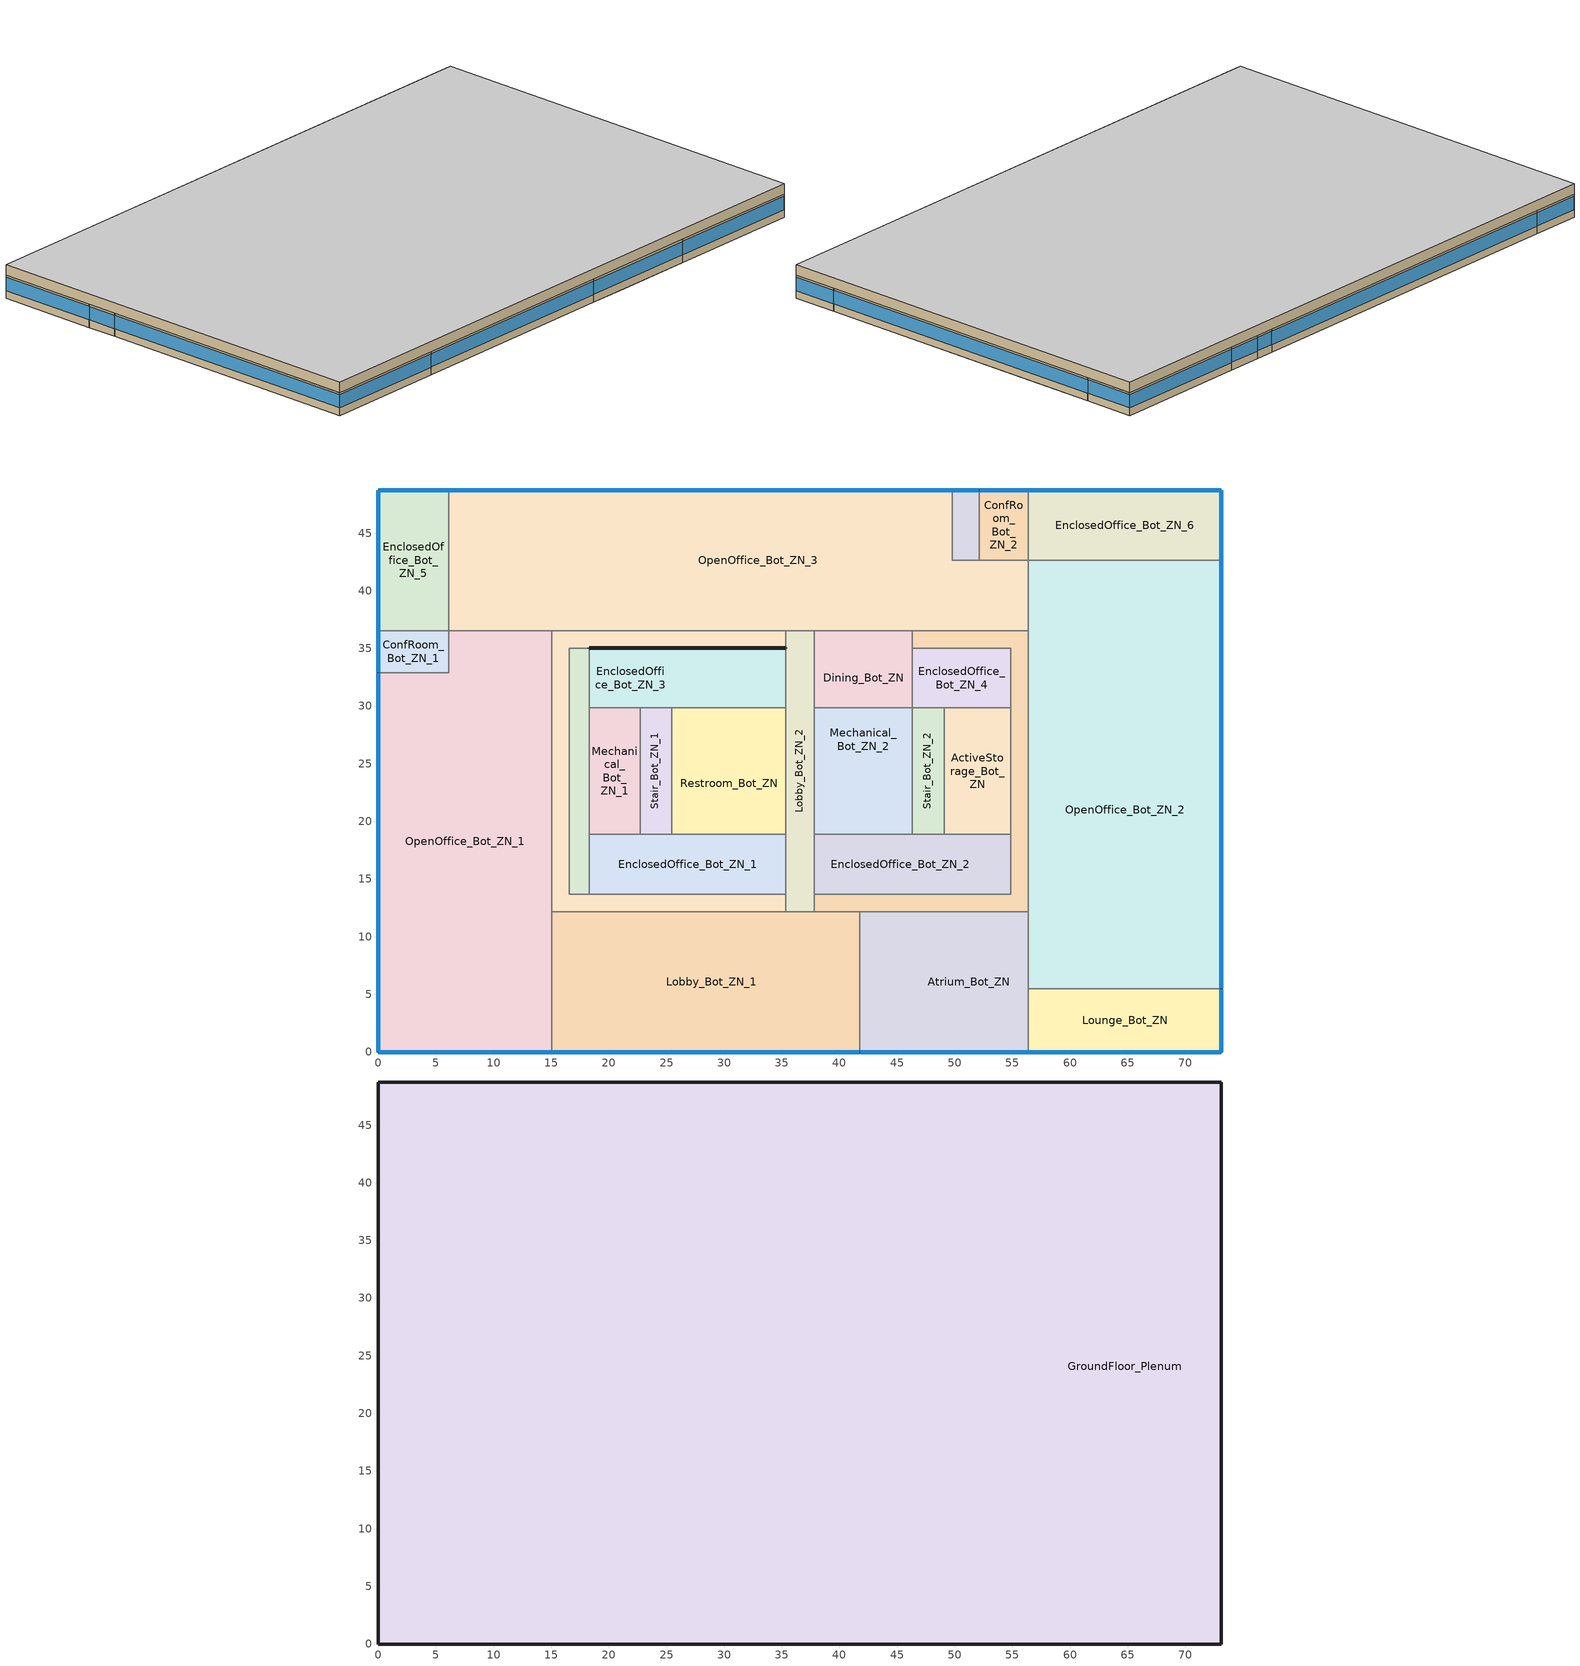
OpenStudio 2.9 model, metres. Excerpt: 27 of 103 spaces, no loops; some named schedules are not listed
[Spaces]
Lobby_Bot_ZN_1
 floor to DataCenter_Basement_ZN: 16.08,12.16 16.08,0 15.06,0 15.06,12.16 z0
 floor to OpenOffice_Basement_ZN_1: 41.76,12.16 41.76,0 16.08,0 16.08,12.16 z0
 wall outside: 15.06,0 41.76,0 z0:2.74
 wall to Lobby_Bot_ZN_2: 37.8,12.16 35.36,12.16 z0:2.74
 wall to OpenOffice_Bot_ZN_1: 15.06,12.16 15.06,0 z0:2.74
 wall to Atrium_Bot_ZN: 41.76,0 41.76,12.16 z0:2.74
 wall to Corridor_Bot_ZN_1: 35.36,12.16 15.06,12.16 z0:2.74
 wall to Corridor_Bot_ZN_2: 41.76,12.16 37.8,12.16 z0:2.74
 window: 15.08,0 41.73,0 z0.91:2.5
Atrium_Bot_ZN
 floor to Mechanical_Basement_ZN_1: 56.39,12.16 56.39,0 46.04,0 46.04,12.16 z0
 floor to OpenOffice_Basement_ZN_1: 46.04,12.16 46.04,0 41.76,0 41.76,12.16 z0
 wall outside: 41.76,0 56.39,0 z0:2.74
 wall to Corridor_Bot_ZN_2: 56.39,12.16 41.76,12.16 z0:2.74
 wall to OpenOffice_Bot_ZN_2: 56.39,5.49 56.39,12.16 z0:2.74
 wall to Lounge_Bot_ZN: 56.39,0 56.39,5.49 z0:2.74
 window: 41.78,0 56.36,0 z0.91:2.5
Corridor_Bot_ZN_1
 floor to Dining_Basement_ZN: 35.36,36.55 35.36,35.07 30.4,35.07 30.4,36.55 z0; 35.36,35.07 35.36,35.02 30.4,35.02 30.4,35.07 z0
 floor to FoodPrep_Basement_ZN: 30.4,35.07 30.4,35.02 25.45,35.02 25.45,35.07 z0; 30.4,36.55 30.4,35.07 25.45,35.07 25.45,36.55 z0
 floor to DataCenter_Basement_ZN: 16.08,36.55 16.08,12.16 15.06,12.16 15.06,36.55 z0
 floor to ConfRoom_Basement_ZN: 25.45,35.07 25.45,35.02 18.29,35.02 18.29,35.07 z0; 25.45,36.55 25.45,35.07 18.29,35.07 18.29,35.02 17.6,35.02 17.6,36.55 z0
 floor to Corridor_Basement_ZN_1: 17.6,36.55 17.6,35.02 16.58,35.02 16.58,13.69 35.36,13.69 35.36,12.16 16.08,12.16 16.08,36.55 z0
 wall outside: 18.29,35.02 35.36,35.02 35.36,35.07 z0:2.74
 wall to Lobby_Bot_ZN_2: 35.36,35.07 35.36,36.55 / 35.36,12.16 35.36,13.69 z0:2.74
 wall to OpenOffice_Bot_ZN_3: 35.36,36.55 15.06,36.55 z0:2.74
 wall to OpenOffice_Bot_ZN_1: 15.06,36.55 15.06,12.16 z0:2.74
 wall to Datacenter_Bot_ZN: 18.29,13.69 16.58,13.69 16.58,35.02 18.29,35.02 z0:2.74
 wall to EnclosedOffice_Bot_ZN_1: 35.36,13.69 18.29,13.69 z0:2.74
 roof outside: 35.36,35.02 35.36,35.07 18.29,35.07 18.29,35.02 z2.74
Datacenter_Bot_ZN
 floor to Locker_Basement_ZN: 18.29,29.84 18.29,18.87 17.6,18.87 17.6,29.84 z0
 floor to ConfRoom_Basement_ZN: 18.29,35.02 18.29,29.84 17.6,29.84 17.6,35.02 z0
 floor to EnclosedOffice_Basement_ZN_1: 18.29,18.87 18.29,13.69 17.6,13.69 17.6,18.87 z0
 floor to Corridor_Basement_ZN_1: 17.6,35.02 17.6,13.69 16.58,13.69 16.58,35.02 z0
 wall to EnclosedOffice_Bot_ZN_1: 18.29,13.69 18.29,18.87 z0:2.74
 wall to EnclosedOffice_Bot_ZN_3: 18.29,29.84 18.29,35.02 z0:2.74
 wall to Mechanical_Bot_ZN_1: 18.29,18.87 18.29,29.84 z0:2.74
EnclosedOffice_Bot_ZN_1
 floor to EnclosedOffice_Basement_ZN_1: 35.36,18.87 35.36,13.69 18.29,13.69 18.29,18.87 z0
 wall to Lobby_Bot_ZN_2: 35.36,13.69 35.36,18.87 z0:2.74
 wall to Stair_Bot_ZN_1: 25.45,18.87 22.71,18.87 z0:2.74
 wall to Mechanical_Bot_ZN_1: 22.71,18.87 18.29,18.87 z0:2.74
 wall to Restroom_Bot_ZN: 35.36,18.87 25.45,18.87 z0:2.74
Mechanical_Bot_ZN_1
 floor to Locker_Basement_ZN: 22.71,29.84 22.71,18.87 18.29,18.87 18.29,29.84 z0
 wall to Stair_Bot_ZN_1: 22.71,18.87 22.71,29.84 z0:2.74
 wall to EnclosedOffice_Bot_ZN_3: 22.71,29.84 18.29,29.84 z0:2.74
Stair_Bot_ZN_1
 floor to Stair_Basement_ZN_1: 25.45,29.84 25.45,18.87 22.71,18.87 22.71,29.84 z0
 wall to Restroom_Bot_ZN: 25.45,18.87 25.45,29.84 z0:2.74
 wall to EnclosedOffice_Bot_ZN_3: 25.45,29.84 22.71,29.84 z0:2.74
Restroom_Bot_ZN
 floor to Restroom_Basement_ZN: 35.36,27.71 35.36,18.87 25.45,18.87 25.45,27.71 z0
 floor to Dining_Basement_ZN: 35.36,29.84 35.36,27.71 30.4,27.71 30.4,29.84 z0
 floor to FoodPrep_Basement_ZN: 30.4,29.84 30.4,27.71 25.45,27.71 25.45,29.84 z0
 wall to EnclosedOffice_Bot_ZN_3: 35.36,29.84 25.45,29.84 z0:2.74
 wall to Lobby_Bot_ZN_2: 35.36,18.87 35.36,29.84 z0:2.74
EnclosedOffice_Bot_ZN_3
 floor ground: 35.36,35.07 35.36,35.02 30.4,35.02 30.4,35.07 z0; 25.45,35.07 25.45,35.02 18.29,35.02 18.29,35.07 z0; 30.4,35.07 30.4,35.02 25.45,35.02 25.45,35.07 z0
 floor to FoodPrep_Basement_ZN: 30.4,35.02 30.4,29.84 25.45,29.84 25.45,35.02 z0
 floor to ConfRoom_Basement_ZN: 25.45,35.02 25.45,29.84 18.29,29.84 18.29,35.02 z0
 floor to Dining_Basement_ZN: 35.36,35.02 35.36,29.84 30.4,29.84 30.4,35.02 z0
 wall outside: 35.36,35.07 18.29,35.07 18.29,35.02 z0:2.74
 wall to Lobby_Bot_ZN_2: 35.36,29.84 35.36,35.02 35.36,35.07 z0:2.74
 roof outside: 35.36,35.02 35.36,35.07 18.29,35.07 18.29,35.02 z2.74
Lobby_Bot_ZN_2
 floor to Lobby_Basement_ZN: 37.8,36.55 37.8,12.16 35.36,12.16 35.36,36.55 z0
 wall to Corridor_Bot_ZN_2: 37.8,12.16 37.8,13.69 z0:2.74
 wall to OpenOffice_Bot_ZN_3: 37.8,36.55 35.36,36.55 z0:2.74
 wall to Dining_Bot_ZN: 37.8,29.84 37.8,36.55 z0:2.74
 wall to EnclosedOffice_Bot_ZN_2: 37.8,13.69 37.8,18.87 z0:2.74
 wall to Mechanical_Bot_ZN_2: 37.8,18.87 37.8,29.84 z0:2.74
Corridor_Bot_ZN_2
 floor to Mechanical_Basement_ZN_1: 56.39,36.55 56.39,12.16 46.04,12.16 46.04,13.69 54.86,13.69 54.86,36.55 z0
 floor to Corridor_Basement_ZN_3: 46.04,13.69 46.04,12.16 37.8,12.16 37.8,13.69 z0
 floor to Corridor_Basement_ZN_2: 54.86,36.55 54.86,35.02 46.33,35.02 46.33,36.55 z0
 wall to OpenOffice_Bot_ZN_2: 56.39,12.16 56.39,36.55 z0:2.74
 wall to OpenOffice_Bot_ZN_3: 56.39,36.55 46.33,36.55 z0:2.74
 wall to ActiveStorage_Bot_ZN: 54.86,29.84 54.86,18.87 z0:2.74
 wall to Dining_Bot_ZN: 46.33,36.55 46.33,35.02 z0:2.74
 wall to EnclosedOffice_Bot_ZN_4: 46.33,35.02 54.86,35.02 54.86,29.84 z0:2.74
 wall to EnclosedOffice_Bot_ZN_2: 54.86,18.87 54.86,13.69 37.8,13.69 z0:2.74
EnclosedOffice_Bot_ZN_2
 floor to EnclosedOffice_Basement_ZN_2: 52.73,18.87 52.73,13.69 37.8,13.69 37.8,18.87 z0
 floor to Classroom_Basement_ZN: 54.86,18.87 54.86,13.69 52.73,13.69 52.73,18.87 z0
 wall to Mechanical_Bot_ZN_2: 46.33,18.87 37.8,18.87 z0:2.74
 wall to Stair_Bot_ZN_2: 49.07,18.87 46.33,18.87 z0:2.74
 wall to ActiveStorage_Bot_ZN: 54.86,18.87 49.07,18.87 z0:2.74
ActiveStorage_Bot_ZN
 floor to ActiveStorage_Basement_ZN: 54.86,29.84 54.86,18.87 49.07,18.87 49.07,29.84 z0
 wall to EnclosedOffice_Bot_ZN_4: 54.86,29.84 49.07,29.84 z0:2.74
 wall to Stair_Bot_ZN_2: 49.07,29.84 49.07,18.87 z0:2.74
Stair_Bot_ZN_2
 floor to Stair_Basement_ZN_2: 49.07,29.84 49.07,18.87 46.33,18.87 46.33,29.84 z0
 wall to EnclosedOffice_Bot_ZN_4: 49.07,29.84 46.33,29.84 z0:2.74
 wall to Mechanical_Bot_ZN_2: 46.33,29.84 46.33,18.87 z0:2.74
Mechanical_Bot_ZN_2
 floor to Workshop_Basement_ZN: 46.33,29.84 46.33,24.35 37.8,24.35 37.8,29.84 z0
 floor to Mechanical_Basement_ZN_2: 46.33,24.35 46.33,18.87 37.8,18.87 37.8,24.35 z0
 wall to Dining_Bot_ZN: 46.33,29.84 37.8,29.84 z0:2.74
Dining_Bot_ZN
 floor to EnclosedOffice_Basement_ZN_3: 46.33,35.02 46.33,29.84 37.8,29.84 37.8,35.02 z0
 floor to Corridor_Basement_ZN_2: 46.33,36.55 46.33,35.02 37.8,35.02 37.8,36.55 z0
 wall to EnclosedOffice_Bot_ZN_4: 46.33,29.84 46.33,35.02 z0:2.74
 wall to OpenOffice_Bot_ZN_3: 46.33,36.55 37.8,36.55 z0:2.74
EnclosedOffice_Bot_ZN_4
 floor to EnclosedOffice_Basement_ZN_3: 54.86,35.02 54.86,29.84 46.33,29.84 46.33,35.02 z0
Lounge_Bot_ZN
 floor to Mechanical_Basement_ZN_1: 73.11,5.49 73.11,0 56.39,0 56.39,5.49 z0
 wall outside: 56.39,0 73.11,0 73.11,5.49 z0:2.74
 wall to OpenOffice_Bot_ZN_2: 73.11,5.49 56.39,5.49 z0:2.74
 window: 56.41,0 73.08,0 / 73.11,0.03 73.11,5.46 z0.91:2.5
OpenOffice_Bot_ZN_2
 floor to OpenOffice_Basement_ZN_2: 73.11,42.64 73.11,36.55 56.39,36.55 56.39,42.64 z0
 floor to Mechanical_Basement_ZN_1: 73.11,36.55 73.11,5.49 56.39,5.49 56.39,36.55 z0
 wall outside: 73.11,5.49 73.11,42.64 z0:2.74
 wall to EnclosedOffice_Bot_ZN_6: 73.11,42.64 56.39,42.64 z0:2.74
 wall to OpenOffice_Bot_ZN_3: 56.39,42.64 56.39,36.55 z0:2.74
 window: 73.11,5.51 73.11,42.62 z0.91:2.5
EnclosedOffice_Bot_ZN_6
 floor to OpenOffice_Basement_ZN_2: 73.11,48.74 73.11,42.64 56.39,42.64 56.39,48.74 z0
 wall outside: 73.11,42.64 73.11,48.74 56.39,48.74 z0:2.74
 wall to ConfRoom_Bot_ZN_2: 56.39,48.74 56.39,42.64 z0:2.74
 window: 73.08,48.74 56.41,48.74 / 73.11,42.67 73.11,48.71 z0.91:2.5
ConfRoom_Bot_ZN_2
 floor to OpenOffice_Basement_ZN_2: 56.39,48.74 56.39,42.64 52.12,42.64 52.12,48.74 z0
 wall outside: 56.39,48.74 52.12,48.74 z0:2.74
 wall to Classroom_Bot_ZN: 52.12,48.74 52.12,42.64 z0:2.74
 wall to OpenOffice_Bot_ZN_3: 52.12,42.64 56.39,42.64 z0:2.74
 window: 56.36,48.74 52.15,48.74 z0.91:2.5
Classroom_Bot_ZN
 floor to OpenOffice_Basement_ZN_2: 52.12,48.74 52.12,42.64 49.77,42.64 49.77,48.74 z0
 wall outside: 52.12,48.74 49.77,48.74 z0:2.74
 wall to OpenOffice_Bot_ZN_3: 49.77,48.74 49.77,42.64 52.12,42.64 z0:2.74
 window: 52.1,48.74 49.8,48.74 z0.91:2.5
OpenOffice_Bot_ZN_3
 floor to OpenOffice_Basement_ZN_2: 49.77,48.74 49.77,42.64 56.39,42.64 56.39,36.55 16.08,36.55 16.08,48.74 z0
 floor to DataCenter_Basement_ZN: 16.08,48.74 16.08,36.55 6.1,36.55 6.1,48.74 z0
 wall outside: 49.77,48.74 6.1,48.74 z0:2.74
 wall to EnclosedOffice_Bot_ZN_5: 6.1,48.74 6.1,36.55 z0:2.74
 wall to OpenOffice_Bot_ZN_1: 6.1,36.55 15.06,36.55 z0:2.74
 window: 49.75,48.74 6.12,48.74 z0.91:2.5
EnclosedOffice_Bot_ZN_5
 floor to DataCenter_Basement_ZN: 6.1,48.74 6.1,36.55 0,36.55 0,48.74 z0
 wall outside: 6.1,48.74 0,48.74 0,36.55 z0:2.74
 wall to ConfRoom_Bot_ZN_1: 0,36.55 6.1,36.55 z0:2.74
 window: 6.07,48.74 0.03,48.74 / 0,48.71 0,36.57 z0.91:2.5
ConfRoom_Bot_ZN_1
 floor to DataCenter_Basement_ZN: 6.1,36.55 6.1,32.89 0,32.89 0,36.55 z0
 wall outside: 0,36.55 0,32.89 z0:2.74
 wall to OpenOffice_Bot_ZN_1: 0,32.89 6.1,32.89 6.1,36.55 z0:2.74
 window: 0,36.52 0,32.91 z0.91:2.5
OpenOffice_Bot_ZN_1
 floor to DataCenter_Basement_ZN: 15.06,36.55 15.06,0 0,0 0,32.89 6.1,32.89 6.1,36.55 z0
 wall outside: 0,32.89 0,0 15.06,0 z0:2.74
 window: 0.03,0 15.03,0 / 0,32.86 0,0.03 z0.91:2.5
GroundFloor_Plenum
 floor to Atrium_Bot_ZN: 56.39,12.16 56.39,0 41.76,0 41.76,12.16 z2.74
 floor to EnclosedOffice_Bot_ZN_6: 73.11,48.74 73.11,42.64 56.39,42.64 56.39,48.74 z2.74
 floor to Lobby_Bot_ZN_1: 41.76,12.16 41.76,0 15.06,0 15.06,12.16 z2.74
 floor to ConfRoom_Bot_ZN_2: 56.39,48.74 56.39,42.64 52.12,42.64 52.12,48.74 z2.74
 floor to Datacenter_Bot_ZN: 18.29,35.02 18.29,13.69 16.58,13.69 16.58,35.02 z2.74
 floor to EnclosedOffice_Bot_ZN_5: 6.1,48.74 6.1,36.55 0,36.55 0,48.74 z2.74
 floor to OpenOffice_Bot_ZN_1: 15.06,36.55 15.06,0 0,0 0,32.89 6.1,32.89 6.1,36.55 z2.74
 floor to Dining_Bot_ZN: 46.33,36.55 46.33,29.84 37.8,29.84 37.8,36.55 z2.74
 floor to Corridor_Bot_ZN_2: 56.39,36.55 56.39,12.16 37.8,12.16 37.8,13.69 54.86,13.69 54.86,35.02 46.33,35.02 46.33,36.55 z2.74
 floor to EnclosedOffice_Bot_ZN_3: 35.36,35.02 35.36,29.84 18.29,29.84 18.29,35.02 z2.74
 floor to Lounge_Bot_ZN: 73.11,5.49 73.11,0 56.39,0 56.39,5.49 z2.74
 floor to Lobby_Bot_ZN_2: 37.8,36.55 37.8,12.16 35.36,12.16 35.36,36.55 z2.74
 floor to Classroom_Bot_ZN: 52.12,48.74 52.12,42.64 49.77,42.64 49.77,48.74 z2.74
 floor to EnclosedOffice_Bot_ZN_1: 35.36,18.87 35.36,13.69 18.29,13.69 18.29,18.87 z2.74
 floor to EnclosedOffice_Bot_ZN_4: 54.86,35.02 54.86,29.84 46.33,29.84 46.33,35.02 z2.74
 floor to ActiveStorage_Bot_ZN: 54.86,29.84 54.86,18.87 49.07,18.87 49.07,29.84 z2.74
 floor to ConfRoom_Bot_ZN_1: 6.1,36.55 6.1,32.89 0,32.89 0,36.55 z2.74
 floor to EnclosedOffice_Bot_ZN_2: 54.86,18.87 54.86,13.69 37.8,13.69 37.8,18.87 z2.74
 floor to Restroom_Bot_ZN: 35.36,29.84 35.36,18.87 25.45,18.87 25.45,29.84 z2.74
 floor to Stair_Bot_ZN_2: 49.07,29.84 49.07,18.87 46.33,18.87 46.33,29.84 z2.74
 floor to Mechanical_Bot_ZN_1: 22.71,29.84 22.71,18.87 18.29,18.87 18.29,29.84 z2.74
 floor to Stair_Bot_ZN_1: 25.45,29.84 25.45,18.87 22.71,18.87 22.71,29.84 z2.74
 floor to Mechanical_Bot_ZN_2: 46.33,29.84 46.33,18.87 37.8,18.87 37.8,29.84 z2.74
 floor to OpenOffice_Bot_ZN_3: 49.77,48.74 49.77,42.64 56.39,42.64 56.39,36.55 6.1,36.55 6.1,48.74 z2.74
 floor to OpenOffice_Bot_ZN_2: 73.11,42.64 73.11,5.49 56.39,5.49 56.39,42.64 z2.74
 floor to Corridor_Bot_ZN_1: 35.36,36.55 35.36,35.07 18.29,35.07 18.29,35.02 16.58,35.02 16.58,13.69 35.36,13.69 35.36,12.16 15.06,12.16 15.06,36.55 z2.74
 wall outside: 0,48.74 0,0 73.11,0 73.11,48.74 0,48.74 z2.74:3.96
 ceiling adiabatic (Floor Adiabatic construction): 73.11,0 73.11,48.74 0,48.74 0,0 z3.96
 roof outside: 35.36,35.02 35.36,35.07 18.29,35.07 18.29,35.02 z2.74
[Site]
Chicago Ohare Intl Ap_IL_USA: Latitude {deg}=41.98; Longitude {deg}=-87.92; Time Zone {hr}=-6; Elevation {m}=201; Terrain=City
[Building]
-LargeOfficeDetailed-ASHRAE 169-2006-5A created: 2020-03-26 09:34:21 -0700: North Axis {deg}=0; Default Construction Set=90.1-2013 - LargeOfficeDetailed - ASHRAE 169-2006-5A; Standards Number of Stories=13; Standards Number of Above Ground Stories=12; Standards Building Type=LargeOfficeDetailed
[ClimateZones]
Climate Zone Institution Name 1=ASHRAE; Climate Zone Document Name 1=ANSI/ASHRAE Standard 169; Climate Zone Document Year 1=2006; Climate Zone Value 1=5A
[Site:WaterMainsTemperature]
Calculation Method=Correlation; Annual Average Outdoor Air Temperature {C}=9.925; Maximum Difference In Monthly Average Outdoor Air Temperatures {deltaC}=28.7
[SizingPeriod:DesignDay] Barometric Pressure {Pa}=98934; Sky Clearness=0; Rain Indicator=0; Snow Indicator=0; Day of Month=21; Daylight Saving Time Indicator=0; Humidity Indicating Type=Wetbulb; Dry-Bulb Temperature Range Modifier Type=DefaultMultipliers
Name | Maximum Dry-Bulb Temperature {C} | Daily Dry-Bulb Temperature Range {deltaC} | Humidity Indicating Conditions at Maximum Dry-Bulb | Wind Speed {m/s} | Wind Direction {deg} | Month | Day Type | Solar Model Indicator | ASHRAE Taub | ASHRAE Taud
Chicago Ohare Intl Ap Ann Clg .4% Condns DB=>MWB | 33.3 | 10.5 | 23.7 | 5.2 | 230 | 7 | SummerDesignDay | ASHRAETau | 0.455 | 2.05
Chicago Ohare Intl Ap Ann Htg 99.6% Condns DB | -20 | 0 | -20 | 4.9 | 270 | 1 | WinterDesignDay | ASHRAEClearSky
[Site:GroundTemperature:BuildingSurface]
19.527, 19.502, 19.536, 19.598, 20.002, 21.64, 22.225, 22.375, 21.449, 20.121, 19.802, 19.633
[Material:NoMass] Thermal Absorptance=0.9; Solar Absorptance=0.7
Name | Roughness | Thermal Resistance {m2-K/W} | Visible Absorptance
CP02 CARPET PAD | VeryRough | 0.21648 | 0.8
Nonres_Floor_Insulation | MediumSmooth | 2.88292 | 0.7
Typical Insulation R-14.97 | Smooth | 2.63723 | 0.7
Typical Carpet Pad | Smooth | 0.21648 | 0.8
Typical Insulation R-8.72 | Smooth | 1.53614 | 0.7
Typical Insulation R-30.13 | Smooth | 5.30668 | 0.7
Typical Insulation R-1.15 | Smooth | 0.202509 | 0.7
Typical Insulation R-1.15 1 | Smooth | 0.202527 | 0.7
[Material]
Name | Roughness | Thickness {m} | Conductivity {W/m-K} | Density {kg/m3} | Specific Heat {J/kg-K} | Thermal Absorptance | Solar Absorptance | Visible Absorptance
100mm Normalweight concrete floor | MediumSmooth | 0.1016 | 2.31 | 2322 | 832
G01 13mm gypsum board | Smooth | 0.0127 | 0.16 | 800 | 1090 | 0.9 | 0.7 | 0.5
4 in. Normalweight Concrete Floor | MediumRough | 0.1016 | 2.31 | 2322 | 832 | 0.9 | 0.7 | 0.7
1IN Stucco | Smooth | 0.0253 | 0.6918 | 1858 | 837 | 0.9 | 0.7 | 0.92
8IN CONCRETE HW RefBldg | Rough | 0.2032 | 1.311 | 2240 | 836.8 | 0.9 | 0.7 | 0.7
1/2IN Gypsum | Smooth | 0.0127 | 0.16 | 784.9 | 830 | 0.9 | 0.4 | 0.4
Roof Membrane | VeryRough | 0.0095 | 0.16 | 1121.29 | 1460 | 0.9 | 0.7 | 0.7
Metal Roof Surface; F08 Metal surface | Smooth | 0.0008 | 45.28 | 7824 | 500 | 0.9 | 0.7 | 0.7
8 in. Normalweight Concrete Floor | MediumRough | 0.2032 | 2.31 | 2322 | 832 | 0.9 | 0.7 | 0.7
8 in. Concrete Block Basement Wall | MediumRough | 0.2032 | 1.326 | 1842 | 912 | 0.9 | 0.7 | 0.7
G05 25mm wood | MediumSmooth | 0.0254 | 0.15 | 608 | 1630 | 0.9 | 0.5 | 0.5
Std Wood 6inch | MediumSmooth | 0.15 | 0.12 | 540 | 1210 | 0.9 | 0.7 | 0.7
[Construction]
Floor Adiabatic construction: CP02 CARPET PAD, 100mm Normalweight concrete floor, Nonres_Floor_Insulation
Typical Insulated Exterior Mass Floor R-17.54: Typical Insulation R-14.97, 4 in. Normalweight Concrete Floor, Typical Carpet Pad
Typical Insulated Exterior Mass Wall R-11.11: 1IN Stucco, 8IN CONCRETE HW RefBldg, Typical Insulation R-8.72, 1/2IN Gypsum
Typical IEAD Roof R-31.25: Roof Membrane, Typical Insulation R-30.13, Metal Roof Surface
Typical Interior Floor: 100mm Normalweight concrete floor, CP02 CARPET PAD
Typical Interior Wall: G01 13mm gypsum board, G01 13mm gypsum board
Typical Interior Ceiling: CP02 CARPET PAD, 100mm Normalweight concrete floor
Typical Insulated Carpeted 8in Slab Floor: 8 in. Normalweight Concrete Floor, Typical Carpet Pad
Typical Insulated Basement Mass Wall: 8 in. Concrete Block Basement Wall
U 0.48 SHGC 0.40 Dbl Ref-D Clr 6mm/13mm: REF D CLEAR 6MM, AIR 13MM, CLEAR 6MM
Typical Insulated Metal Door R-2.0: F08 Metal surface, Typical Insulation R-1.15
U 0.44 SHGC 0.26 Dbl Ref-B-H Clr 6mm/13mm Air: REF B CLEAR HI 6MM, AIR 13MM, CLEAR 6MM
Typical Overhead Door R-2.0: Typical Insulation R-1.15 1
Window_U_0.50_SHGC_0.40_Skylight_Frame_Width_0.430_in: Glass_2052_LayerAvg, Gap_1_W_0_0038, Glass_2027F_LayerAvg
Typical Interior Window: Clear 3mm
Typical Interior Door; Typical Interior Partition: G05 25mm wood
InteriorFurnishings: Std Wood 6inch
[DefaultConstructionSet]
90.1-2013 - LargeOfficeDetailed - ASHRAE 169-2006-5A: Default Exterior Surface Constructions=Default Surface Constructions 1; Default Interior Surface Constructions=Default Surface Constructions 2; Default Ground Contact Surface Constructions=Default Surface Constructions 3; Default Exterior SubSurface Constructions=Default Sub Surface Constructions 1; Default Interior SubSurface Constructions=Default Sub Surface Constructions 2; Interior Partition Construction=Typical Interior Partition
[DefaultSurfaceConstructions]
Name | Floor Construction | Wall Construction | Roof Ceiling Construction
Default Surface Constructions 1 | Typical Insulated Exterior Mass Floor R-17.54 | Typical Insulated Exterior Mass Wall R-11.11 | Typical IEAD Roof R-31.25
Default Surface Constructions 2 | Typical Interior Floor | Typical Interior Wall | Typical Interior Ceiling
Default Surface Constructions 3 | Typical Insulated Carpeted 8in Slab Floor | Typical Insulated Basement Mass Wall
[DefaultSubSurfaceConstructions]
Name | Fixed Window Construction | Operable Window Construction | Door Construction | Glass Door Construction | Overhead Door Construction | Skylight Construction | Tubular Daylight Dome Construction | Tubular Daylight Diffuser Construction
Default Sub Surface Constructions 1 | U 0.48 SHGC 0.40 Dbl Ref-D Clr 6mm/13mm | U 0.48 SHGC 0.40 Dbl Ref-D Clr 6mm/13mm | Typical Insulated Metal Door R-2.0 | U 0.44 SHGC 0.26 Dbl Ref-B-H Clr 6mm/13mm Air | Typical Overhead Door R-2.0 | Window_U_0.50_SHGC_0.40_Skylight_Frame_Width_0.430_in | Typical Interior Window | Typical Interior Window
Default Sub Surface Constructions 2 | Typical Interior Window | Typical Interior Window | Typical Interior Door
[WindowMaterial:Glazing] Optical Data Type=SpectralAverage; Infrared Transmittance at Normal Incidence=0; Dirt Correction Factor for Solar and Visible Transmittance=1; Solar Diffusing=No
Name | Thickness {m} | Solar Transmittance at Normal Incidence | Front Side Solar Reflectance at Normal Incidence | Back Side Solar Reflectance at Normal Incidence | Visible Transmittance at Normal Incidence | Front Side Visible Reflectance at Normal Incidence | Back Side Visible Reflectance at Normal Incidence | Front Side Infrared Hemispherical Emissivity | Back Side Infrared Hemispherical Emissivity | Conductivity {W/m-K}
REF D CLEAR 6MM | 0.006 | 0.429 | 0.308 | 0.379 | 0.334 | 0.453 | 0.505 | 0.84 | 0.82 | 0.9
CLEAR 6MM | 0.006 | 0.775 | 0.071 | 0.071 | 0.881 | 0.08 | 0.08 | 0.84 | 0.84 | 0.9
REF B CLEAR HI 6MM | 0.006 | 0.24 | 0.16 | 0.32 | 0.3 | 0.16 | 0.29 | 0.84 | 0.6 | 0.9
Glass_2052_LayerAvg | 0.00837 | 0.507767 | 0.054228 | 0.0544931 | 0.586833 | 0.05805 | 0.058397 | 0.84 | 0.84 | 1
Glass_2027F_LayerAvg | 0.004 | 0.369744 | 0.470069 | 0.340935 | 0.765222 | 0.0546 | 0.073741 | 0.03675 | 0.84 | 1
Clear 3mm | 0.003 | 0.837 | 0.075 | 0.075 | 0.898 | 0.081 | 0.081 | 0.84 | 0.84 | 0.9
[WindowMaterial:Gas] Gas Type=Air
Name | Thickness {m}
AIR 13MM | 0.0127
Gap_1_W_0_0038 | 0.0038
[Space]
Name | Space Type | Building Story | Thermal Zone | Part of Total Floor Area
Lobby_Bot_ZN_1 | Lobby | Building Story 1 | Lobby_Bot_ZN_1 ZN
Atrium_Bot_ZN | Lobby | Building Story 1 | Atrium_Bot_ZN ZN
Corridor_Bot_ZN_1 | Corridor | Building Story 1 | Corridor_Bot_ZN_1 ZN
Datacenter_Bot_ZN | OfficeLarge Data Center | Building Story 1 | Datacenter_Bot_ZN ZN
EnclosedOffice_Bot_ZN_1 | ClosedOffice | Building Story 1 | EnclosedOffice_Bot_ZN_1 ZN
Mechanical_Bot_ZN_1 | Elec/MechRoom | Building Story 1 | Mechanical_Bot_ZN_1 ZN
Stair_Bot_ZN_1 | Stair | Building Story 1 | Stair_Bot_ZN_1 ZN
Restroom_Bot_ZN | Restroom | Building Story 1 | Restroom_Bot_ZN ZN
EnclosedOffice_Bot_ZN_3 | ClosedOffice | Building Story 1 | EnclosedOffice_Bot_ZN_3 ZN
Lobby_Bot_ZN_2 | Lobby | Building Story 1 | Lobby_Bot_ZN_2 ZN
Corridor_Bot_ZN_2 | Corridor | Building Story 1 | Corridor_Bot_ZN_2 ZN
EnclosedOffice_Bot_ZN_2 | ClosedOffice | Building Story 1 | EnclosedOffice_Bot_ZN_2 ZN
ActiveStorage_Bot_ZN | Storage | Building Story 1 | ActiveStorage_Bot_ZN ZN
Stair_Bot_ZN_2 | Stair | Building Story 1 | Stair_Bot_ZN_2 ZN
Mechanical_Bot_ZN_2 | Elec/MechRoom | Building Story 1 | Mechanical_Bot_ZN_2 ZN
Dining_Bot_ZN | Dining | Building Story 1 | Dining_Bot_ZN ZN
EnclosedOffice_Bot_ZN_4 | ClosedOffice | Building Story 1 | EnclosedOffice_Bot_ZN_4 ZN
Lounge_Bot_ZN | BreakRoom | Building Story 1 | Lounge_Bot_ZN ZN
OpenOffice_Bot_ZN_2 | OpenOffice | Building Story 1 | OpenOffice_Bot_ZN_2 ZN
EnclosedOffice_Bot_ZN_6 | ClosedOffice | Building Story 1 | EnclosedOffice_Bot_ZN_6 ZN
ConfRoom_Bot_ZN_2 | Conference | Building Story 1 | ConfRoom_Bot_ZN_2 ZN
Classroom_Bot_ZN | Classroom | Building Story 1 | Classroom_Bot_ZN ZN
OpenOffice_Bot_ZN_3 | OpenOffice | Building Story 1 | OpenOffice_Bot_ZN_3 ZN
EnclosedOffice_Bot_ZN_5 | ClosedOffice | Building Story 1 | EnclosedOffice_Bot_ZN_5 ZN
ConfRoom_Bot_ZN_1 | Conference | Building Story 1 | ConfRoom_Bot_ZN_1 ZN
OpenOffice_Bot_ZN_1 | OpenOffice | Building Story 1 | OpenOffice_Bot_ZN_1 ZN
GroundFloor_Plenum |  |  | GroundFloor_Plenum ZN | No
[SpaceType] Standards Building Type=Office
Name | Default Schedule Set | Design Specification Outdoor Air Object | Standards Space Type
OpenOffice | OpenOffice Schedule Set | OpenOffice Ventilation | OpenOffice
ClosedOffice | ClosedOffice Schedule Set | ClosedOffice Ventilation | ClosedOffice
Elec/MechRoom | Elec/MechRoom Schedule Set | Elec/MechRoom Ventilation | Elec/MechRoom
Corridor | Corridor Schedule Set | Corridor Ventilation | Corridor
Restroom | Restroom Schedule Set | Restroom Ventilation | Restroom
Lobby | Lobby Schedule Set | Lobby Ventilation | Lobby
Stair | Stair Schedule Set | Stair Ventilation | Stair
Dining | Dining Schedule Set | Dining Ventilation | Dining
Conference | Conference Schedule Set | Conference Ventilation | Conference
Storage | Storage Schedule Set | Storage Ventilation | Storage
Classroom | Classroom Schedule Set | Classroom Ventilation | Classroom
BreakRoom | BreakRoom Schedule Set | BreakRoom Ventilation | BreakRoom
OfficeLarge Data Center | OfficeLarge Data Center Schedule Set | OfficeLarge Data Center Ventilation | OfficeLarge Data Center
[BuildingStory]
Building Story 1: Nominal Z Coordinate {m}=0
[People:Definition] Number of People Calculation Method=People/Area; Fraction Radiant=0.3
Name | People per Space Floor Area {person/m2}
BreakRoom People Definition; Conference People Definition | 0.538196
Classroom People Definition | 0.376737
ClosedOffice People Definition | 0.0511286
Corridor People Definition | 0.0107639
Dining People Definition; Lobby People Definition; Restroom People Definition | 0.107639
OpenOffice People Definition | 0.0565105
[People] Work Efficiency Schedule=Work Efficiency Schedule; Clothing Insulation Schedule=Clothing Schedule; Air Velocity Schedule=Air Velocity Schedule; Multiplier=1
Name | People Definition | Space or SpaceType
BreakRoom People | BreakRoom People Definition | BreakRoom
Classroom People | Classroom People Definition | Classroom
ClosedOffice People | ClosedOffice People Definition | ClosedOffice
Conference People | Conference People Definition | Conference
Corridor People | Corridor People Definition | Corridor
Dining People | Dining People Definition | Dining
Lobby People | Lobby People Definition | Lobby
OpenOffice People | OpenOffice People Definition | OpenOffice
Restroom People | Restroom People Definition | Restroom
[Lights:Definition] Design Level Calculation Method=Watts/Area; Fraction Visible=0.2
Name | Watts per Space Floor Area {W/m2} | Fraction Radiant | Return Air Fraction
BreakRoom Lights Definition | 7.85765 | 0.4 | 0.4
Classroom Lights Definition | 13.3472 | 0.4 | 0.4
ClosedOffice Lights Definition | 11.9479 | 0.4 | 0.4
Conference Lights Definition | 13.2396 | 0.4 | 0.4
Corridor Lights Definition | 7.10418 | 0.4 | 0.4
Dining Lights Definition | 6.99654 | 0.4 | 0.4
Elec/MechRoom Lights Definition | 10.2257 | 0.4 | 0.4
Lobby Lights Definition | 9.68752 | 0.4 | 0.4
OfficeLarge Data Center Lights Definition | 8.82641 | 0.7 | 0
OpenOffice Lights Definition; Restroom Lights Definition | 10.5486 | 0.4 | 0.4
Stair Lights Definition | 7.4271 | 0.4 | 0.4
Storage Lights Definition | 6.78126 | 0.4 | 0.4
[Lights] Fraction Replaceable=1
Name | Lights Definition | Space or SpaceType
BreakRoom Lights | BreakRoom Lights Definition | BreakRoom
Classroom Lights | Classroom Lights Definition | Classroom
ClosedOffice Lights | ClosedOffice Lights Definition | ClosedOffice
Conference Lights | Conference Lights Definition | Conference
Corridor Lights | Corridor Lights Definition | Corridor
Dining Lights | Dining Lights Definition | Dining
Elec/MechRoom Lights | Elec/MechRoom Lights Definition | Elec/MechRoom
Lobby Lights | Lobby Lights Definition | Lobby
OfficeLarge Data Center Lights | OfficeLarge Data Center Lights Definition | OfficeLarge Data Center
OpenOffice Lights | OpenOffice Lights Definition | OpenOffice
Restroom Lights | Restroom Lights Definition | Restroom
Stair Lights | Stair Lights Definition | Stair
Storage Lights | Storage Lights Definition | Storage
[ElectricEquipment:Definition] Design Level Calculation Method=Watts/Area; Fraction Latent=0; Fraction Radiant=0.5; Fraction Lost=0
Name | Watts per Space Floor Area {W/m2}
BreakRoom Elec Equip Definition | 48.007
Classroom Elec Equip Definition | 9.99967
ClosedOffice Elec Equip Definition | 6.8889
Conference Elec Equip Definition | 3.98265
Corridor Elec Equip Definition | 1.72223
Dining Elec Equip Definition | 10.7639
Elec/MechRoom Elec Equip Definition | 2.90626
Lobby Elec Equip Definition; Restroom Elec Equip Definition | 0.753474
OfficeLarge Data Center Elec Equip Definition | 215.278
OpenOffice Elec Equip Definition | 7.64238
[ElectricEquipment]
Name | Electric Equipment Definition | Space or SpaceType
BreakRoom Elec Equip | BreakRoom Elec Equip Definition | BreakRoom
Classroom Elec Equip | Classroom Elec Equip Definition | Classroom
ClosedOffice Elec Equip | ClosedOffice Elec Equip Definition | ClosedOffice
Conference Elec Equip | Conference Elec Equip Definition | Conference
Corridor Elec Equip | Corridor Elec Equip Definition | Corridor
Dining Elec Equip | Dining Elec Equip Definition | Dining
Elec/MechRoom Elec Equip | Elec/MechRoom Elec Equip Definition | Elec/MechRoom
Lobby Elec Equip | Lobby Elec Equip Definition | Lobby
OfficeLarge Data Center Elec Equip | OfficeLarge Data Center Elec Equip Definition | OfficeLarge Data Center
OpenOffice Elec Equip | OpenOffice Elec Equip Definition | OpenOffice
Restroom Elec Equip | Restroom Elec Equip Definition | Restroom
[DesignSpecification:OutdoorAir]
Name | Outdoor Air Method | Outdoor Air Flow per Person {m3/s-person} | Outdoor Air Flow per Floor Area {m3/s-m2} | Outdoor Air Flow Air Changes per Hour {1/hr}
BreakRoom Ventilation; ClosedOffice Ventilation; Conference Ventilation; Dining Ventilation; Lobby Ventilation; OpenOffice Ventilation | Sum | 0.00235974 | 0.0003048
Classroom Ventilation | Sum | 0.00471947 | 0.0006096
Corridor Ventilation; Restroom Ventilation; Stair Ventilation | Sum |  | 0.0003048
Elec/MechRoom Ventilation; Storage Ventilation | Sum |  | 0.0006096
OfficeLarge Data Center Ventilation |  | 0 | 0 | 0
[DefaultScheduleSet] Lighting Schedule=OfficeLarge BLDG_LIGHT_SCH_2013
Name | Number of People Schedule | People Activity Level Schedule | Electric Equipment Schedule | Infiltration Schedule
BreakRoom Schedule Set; Classroom Schedule Set; ClosedOffice Schedule Set; Conference Schedule Set; Corridor Schedule Set; Dining Schedule Set; Elec/MechRoom Schedule Set; Lobby Schedule Set; OpenOffice Schedule Set; Restroom Schedule Set; Stair Schedule Set; Storage Schedule Set | OfficeLarge BLDG_OCC_SCH | OfficeMedium ACTIVITY_SCH | OfficeLarge BLDG_EQUIP_SCH | OfficeLarge INFIL_SCH_PNNL
OfficeLarge Data Center Schedule Set |  |  | DataCenter_EQUIP_SCH
[ThermostatSetpoint:DualSetpoint]
Name | Heating Setpoint Temperature Schedule | Cooling Setpoint Temperature Schedule
Storage Thermostat 2; Lobby Thermostat 1; Classroom Thermostat 2; Conference Thermostat 2; Conference Thermostat 3; Corridor Thermostat 4; Corridor Thermostat 5; Dining Thermostat 2; ClosedOffice Thermostat 4; ClosedOffice Thermostat 5; ClosedOffice Thermostat 6; ClosedOffice Thermostat 7; ClosedOffice Thermostat 8; ClosedOffice Thermostat 9; Lobby Thermostat 3; Lobby Thermostat 4; BreakRoom Thermostat 3; Elec/MechRoom Thermostat 3; Elec/MechRoom Thermostat 4; OpenOffice Thermostat 3; OpenOffice Thermostat 4; OpenOffice Thermostat 5; Restroom Thermostat 2; Stair Thermostat 3; Stair Thermostat 4 | OfficeLarge HTGSETP_SCH_YES_OPTIMUM | OfficeLarge CLGSETP_SCH_NO_SETBACK
OfficeLarge Data Center Thermostat 1 | OfficeLarge HTGSETP_DC_SCH | OfficeLarge CLGSETP_DC_SCH
[SpaceInfiltration:DesignFlowRate] Design Flow Rate Calculation Method=Flow/ExteriorArea; Constant Term Coefficient=0; Temperature Term Coefficient=0; Velocity Term Coefficient=0.224; Velocity Squared Term Coefficient=0
Name | Space or SpaceType | Schedule | Flow per Exterior Surface Area {m3/s-m2}
Atrium_Bot_ZN Infiltration | Atrium_Bot_ZN | OfficeLarge INFIL_SCH_PNNL | 0.000569573
Classroom_Bot_ZN Infiltration | Classroom_Bot_ZN | OfficeLarge INFIL_SCH_PNNL | 0.000569573
ConfRoom_Bot_ZN_1 Infiltration | ConfRoom_Bot_ZN_1 | OfficeLarge INFIL_SCH_PNNL | 0.000569573
ConfRoom_Bot_ZN_2 Infiltration | ConfRoom_Bot_ZN_2 | OfficeLarge INFIL_SCH_PNNL | 0.000569573
Corridor_Bot_ZN_1 Infiltration | Corridor_Bot_ZN_1 | OfficeLarge INFIL_SCH_PNNL | 0.000559615
EnclosedOffice_Bot_ZN_3 Infiltration | EnclosedOffice_Bot_ZN_3 | OfficeLarge INFIL_SCH_PNNL | 0.000559615
EnclosedOffice_Bot_ZN_5 Infiltration | EnclosedOffice_Bot_ZN_5 | OfficeLarge INFIL_SCH_PNNL | 0.000569573
EnclosedOffice_Bot_ZN_6 Infiltration | EnclosedOffice_Bot_ZN_6 | OfficeLarge INFIL_SCH_PNNL | 0.000569573
GroundFloor_Plenum Infiltration | GroundFloor_Plenum | Always On Discrete | 0.000567975
Lobby_Bot_ZN_1 Infiltration | Lobby_Bot_ZN_1 | OfficeLarge INFIL_SCH_PNNL | 0.000569573
Lounge_Bot_ZN Infiltration | Lounge_Bot_ZN | OfficeLarge INFIL_SCH_PNNL | 0.000569573
OpenOffice_Bot_ZN_1 Infiltration | OpenOffice_Bot_ZN_1 | OfficeLarge INFIL_SCH_PNNL | 0.000569573
OpenOffice_Bot_ZN_2 Infiltration | OpenOffice_Bot_ZN_2 | OfficeLarge INFIL_SCH_PNNL | 0.000569573
OpenOffice_Bot_ZN_3 Infiltration | OpenOffice_Bot_ZN_3 | OfficeLarge INFIL_SCH_PNNL | 0.000569573
[ThermalZone] Use Ideal Air Loads=No
Name | Thermostat
ActiveStorage_Bot_ZN ZN | Storage Thermostat 2
Atrium_Bot_ZN ZN | Lobby Thermostat 1
Classroom_Bot_ZN ZN | Classroom Thermostat 2
ConfRoom_Bot_ZN_1 ZN | Conference Thermostat 2
ConfRoom_Bot_ZN_2 ZN | Conference Thermostat 3
Corridor_Bot_ZN_1 ZN | Corridor Thermostat 4
Corridor_Bot_ZN_2 ZN | Corridor Thermostat 5
Datacenter_Bot_ZN ZN | OfficeLarge Data Center Thermostat 1
Dining_Bot_ZN ZN | Dining Thermostat 2
EnclosedOffice_Bot_ZN_1 ZN | ClosedOffice Thermostat 4
EnclosedOffice_Bot_ZN_2 ZN | ClosedOffice Thermostat 5
EnclosedOffice_Bot_ZN_3 ZN | ClosedOffice Thermostat 6
EnclosedOffice_Bot_ZN_4 ZN | ClosedOffice Thermostat 7
EnclosedOffice_Bot_ZN_5 ZN | ClosedOffice Thermostat 8
EnclosedOffice_Bot_ZN_6 ZN | ClosedOffice Thermostat 9
GroundFloor_Plenum ZN
Lobby_Bot_ZN_1 ZN | Lobby Thermostat 3
Lobby_Bot_ZN_2 ZN | Lobby Thermostat 4
Lounge_Bot_ZN ZN | BreakRoom Thermostat 3
Mechanical_Bot_ZN_1 ZN | Elec/MechRoom Thermostat 3
Mechanical_Bot_ZN_2 ZN | Elec/MechRoom Thermostat 4
OpenOffice_Bot_ZN_1 ZN | OpenOffice Thermostat 3
OpenOffice_Bot_ZN_2 ZN | OpenOffice Thermostat 4
OpenOffice_Bot_ZN_3 ZN | OpenOffice Thermostat 5
Restroom_Bot_ZN ZN | Restroom Thermostat 2
Stair_Bot_ZN_1 ZN | Stair Thermostat 3
Stair_Bot_ZN_2 ZN | Stair Thermostat 4
[InternalMass:Definition]
Internal Mass Definition 1: Construction=InteriorFurnishings; Design Level Calculation Method=SurfaceArea/Area; Surface Area per Space Floor Area=2
[InternalMass] Internal Mass Definition=Internal Mass Definition 1; Multiplier=1
Name | Space or SpaceType
Lobby_Bot_ZN_2 Mass | Lobby_Bot_ZN_2
OpenOffice_Bot_ZN_3 Mass | OpenOffice_Bot_ZN_3
GroundFloor_Plenum Mass | GroundFloor_Plenum
Corridor_Bot_ZN_2 Mass | Corridor_Bot_ZN_2
EnclosedOffice_Bot_ZN_1 Mass | EnclosedOffice_Bot_ZN_1
Datacenter_Bot_ZN Mass | Datacenter_Bot_ZN
Lobby_Bot_ZN_1 Mass | Lobby_Bot_ZN_1
Atrium_Bot_ZN Mass | Atrium_Bot_ZN
Stair_Bot_ZN_1 Mass | Stair_Bot_ZN_1
Corridor_Bot_ZN_1 Mass | Corridor_Bot_ZN_1
Mechanical_Bot_ZN_1 Mass | Mechanical_Bot_ZN_1
Restroom_Bot_ZN Mass | Restroom_Bot_ZN
EnclosedOffice_Bot_ZN_3 Mass | EnclosedOffice_Bot_ZN_3
Lounge_Bot_ZN Mass | Lounge_Bot_ZN
EnclosedOffice_Bot_ZN_2 Mass | EnclosedOffice_Bot_ZN_2
ActiveStorage_Bot_ZN Mass | ActiveStorage_Bot_ZN
Stair_Bot_ZN_2 Mass | Stair_Bot_ZN_2
Mechanical_Bot_ZN_2 Mass | Mechanical_Bot_ZN_2
Dining_Bot_ZN Mass | Dining_Bot_ZN
ConfRoom_Bot_ZN_2 Mass | ConfRoom_Bot_ZN_2
EnclosedOffice_Bot_ZN_4 Mass | EnclosedOffice_Bot_ZN_4
OpenOffice_Bot_ZN_2 Mass | OpenOffice_Bot_ZN_2
EnclosedOffice_Bot_ZN_6 Mass | EnclosedOffice_Bot_ZN_6
ConfRoom_Bot_ZN_1 Mass | ConfRoom_Bot_ZN_1
Classroom_Bot_ZN Mass | Classroom_Bot_ZN
EnclosedOffice_Bot_ZN_5 Mass | EnclosedOffice_Bot_ZN_5
OpenOffice_Bot_ZN_1 Mass | OpenOffice_Bot_ZN_1
[Exterior:Lights:Definition]
Name | Design Level {W}
Occ Sensing Exterior Lights Def | 43305.1
NonDimming Exterior Lights Def | 12979.2
[Exterior:Lights] Control Option=AstronomicalClock
Name | Exterior Lights Definition | Schedule
Occ Sensing Exterior Lights Def | Occ Sensing Exterior Lights Def | OfficeLarge Exterior_lighting_schedule_b
NonDimming Exterior Lights Def | NonDimming Exterior Lights Def | OfficeLarge Exterior_lighting_schedule_a
[Exterior:FuelEquipment:Definition]
Name | Design Level {W}
Fuel equipment 1 Def | 244444
Fuel equipment 2 Def | 1270.8
[Exterior:FuelEquipment] Fuel Use Type=Electricity
Name | Exterior Fuel Equipment Definition | Schedule
Fuel equipment 1 | Fuel equipment 1 Def | Large Office BLDG ELEVATORS
Fuel equipment 2 | Fuel equipment 2 Def | OfficeLarge ELEV_LIGHT_FAN_SCH_ADD_DF
[Schedule:Constant]
Always On Discrete: Value=1
[Schedule:Ruleset]
Name | Default Day Schedule | Summer Design Day Schedule | Winter Design Day Schedule
Clothing Schedule | Clothing Schedule Default Winter Clothes
Air Velocity Schedule | Air Velocity Schedule Default
Work Efficiency Schedule | Work Efficiency Schedule Default
OfficeLarge BLDG_OCC_SCH | OfficeLarge BLDG_OCC_SCH Default | OfficeLarge BLDG_OCC_SCH Summer Design Day | OfficeLarge BLDG_OCC_SCH Winter Design Day
OfficeMedium ACTIVITY_SCH | OfficeMedium ACTIVITY_SCH Default | OfficeMedium ACTIVITY_SCH Summer Design Day | OfficeMedium ACTIVITY_SCH Winter Design Day
OfficeLarge BLDG_LIGHT_SCH_2013 | OfficeLarge BLDG_LIGHT_SCH_2013 Default | OfficeLarge BLDG_LIGHT_SCH_2013 Summer Design Day | OfficeLarge BLDG_LIGHT_SCH_2013 Winter Design Day
OfficeLarge BLDG_EQUIP_SCH | OfficeLarge BLDG_EQUIP_SCH Default | OfficeLarge BLDG_EQUIP_SCH Summer Design Day | OfficeLarge BLDG_EQUIP_SCH Winter Design Day
OfficeLarge INFIL_SCH_PNNL | OfficeLarge INFIL_SCH_PNNL Default | OfficeLarge INFIL_SCH_PNNL Summer Design Day | OfficeLarge INFIL_SCH_PNNL Winter Design Day
OfficeLarge HTGSETP_SCH_YES_OPTIMUM | OfficeLarge HTGSETP_SCH_YES_OPTIMUM Default | OfficeLarge HTGSETP_SCH_YES_OPTIMUM Summer Design Day | OfficeLarge HTGSETP_SCH_YES_OPTIMUM Winter Design Day
OfficeLarge CLGSETP_SCH_NO_SETBACK | OfficeLarge CLGSETP_SCH_NO_SETBACK Default | OfficeLarge CLGSETP_SCH_NO_SETBACK Summer Design Day | OfficeLarge CLGSETP_SCH_NO_SETBACK Winter Design Day
DataCenter_EQUIP_SCH | Schedule Day 15 | DataCenter_EQUIP_SCH Summer Design Day 11 | DataCenter_EQUIP_SCH Winter Design Day 11
OfficeLarge HTGSETP_DC_SCH | OfficeLarge HTGSETP_DC_SCH Default | OfficeLarge HTGSETP_DC_SCH Summer Design Day | OfficeLarge HTGSETP_DC_SCH Winter Design Day
OfficeLarge CLGSETP_DC_SCH | OfficeLarge CLGSETP_DC_SCH Default | OfficeLarge CLGSETP_DC_SCH Summer Design Day | OfficeLarge CLGSETP_DC_SCH Winter Design Day
OfficeLarge Exterior_lighting_schedule_b | OfficeLarge Exterior_lighting_schedule_b Default | OfficeLarge Exterior_lighting_schedule_b Summer Design Day | OfficeLarge Exterior_lighting_schedule_b Winter Design Day
OfficeLarge Exterior_lighting_schedule_a | OfficeLarge Exterior_lighting_schedule_a Default | OfficeLarge Exterior_lighting_schedule_a Summer Design Day | OfficeLarge Exterior_lighting_schedule_a Winter Design Day
Large Office BLDG ELEVATORS | Large Office BLDG ELEVATORS Default | Large Office BLDG ELEVATORS Summer Design Day | Large Office BLDG ELEVATORS Winter Design Day
OfficeLarge ELEV_LIGHT_FAN_SCH_ADD_DF | OfficeLarge ELEV_LIGHT_FAN_SCH_ADD_DF Default | OfficeLarge ELEV_LIGHT_FAN_SCH_ADD_DF Summer Design Day | OfficeLarge ELEV_LIGHT_FAN_SCH_ADD_DF Winter Design Day
[Schedule:Day]
OfficeLarge BLDG_OCC_SCH Default: 6, 0, 0, 18, 0, 0.05, 24, 0, 0
OfficeLarge BLDG_OCC_SCH Summer Design Day: 6, 0, 0, 22, 0, 1, 24, 0, 0.05
OfficeLarge BLDG_OCC_SCH Winter Design Day; OfficeLarge BLDG_LIGHT_SCH_2013 Winter Design Day; OfficeLarge BLDG_EQUIP_SCH Winter Design Day; Schedule Day 15: 24, 0, 0
OfficeMedium ACTIVITY_SCH Default; OfficeMedium ACTIVITY_SCH Winter Design Day; OfficeMedium ACTIVITY_SCH Summer Design Day: 24, 0, 120
OfficeLarge BLDG_LIGHT_SCH_2013 Default: 5, 0, 0.05, 18, 0, 0.0452801, 24, 0, 0.05
OfficeLarge BLDG_LIGHT_SCH_2013 Summer Design Day; OfficeLarge BLDG_EQUIP_SCH Summer Design Day; OfficeLarge INFIL_SCH_PNNL Default; DataCenter_EQUIP_SCH Summer Design Day 11: 24, 0, 1
OfficeLarge BLDG_EQUIP_SCH Default: 24, 0, 0.3
OfficeLarge INFIL_SCH_PNNL Summer Design Day: 6, 0, 1, 22, 0, 0.25, 24, 0, 1
OfficeLarge INFIL_SCH_PNNL Winter Design Day: 6, 0, 1, 18, 0, 0.25, 24, 0, 1
OfficeLarge HTGSETP_SCH_YES_OPTIMUM Default; OfficeLarge HTGSETP_SCH_YES_OPTIMUM Summer Design Day: 24, 0, 15.6
OfficeLarge HTGSETP_SCH_YES_OPTIMUM Winter Design Day: 5, 0, 15.6, 6, 0, 17.6, 7, 0, 19.6, 22, 0, 21, 24, 0, 15.6
OfficeLarge CLGSETP_SCH_NO_SETBACK Default; OfficeLarge CLGSETP_SCH_NO_SETBACK Winter Design Day: 24, 0, 24
OfficeLarge CLGSETP_SCH_NO_SETBACK Summer Design Day: 5, 0, 26.7, 6, 0, 25.7, 7, 0, 25, 22, 0, 24, 24, 0, 26.7
DataCenter_EQUIP_SCH Winter Design Day 11: 24, 0, 0.25
OfficeLarge HTGSETP_DC_SCH Default; OfficeLarge HTGSETP_DC_SCH Winter Design Day; OfficeLarge HTGSETP_DC_SCH Summer Design Day: 24, 0, 18
OfficeLarge CLGSETP_DC_SCH Default; OfficeLarge CLGSETP_DC_SCH Winter Design Day; OfficeLarge CLGSETP_DC_SCH Summer Design Day: 24, 0, 27
OfficeLarge Exterior_lighting_schedule_b Default; OfficeLarge Exterior_lighting_schedule_b Winter Design Day; OfficeLarge Exterior_lighting_schedule_b Summer Design Day: 6, 0, 0.7, 24, 0, 1
OfficeLarge Exterior_lighting_schedule_a Default; OfficeLarge Exterior_lighting_schedule_a Winter Design Day; OfficeLarge Exterior_lighting_schedule_a Summer Design Day: 6, 0, 0, 24, 0, 1
Large Office BLDG ELEVATORS Default; Large Office BLDG ELEVATORS Winter Design Day; Large Office BLDG ELEVATORS Summer Design Day; OfficeLarge ELEV_LIGHT_FAN_SCH_ADD_DF Default: 4, 0, 0.05, 5, 0, 0.1, 6, 0, 0.2, 7, 0, 0.4, 9, 0, 0.5, 10, 0, 0.35, 16, 0, 0.15, 17, 0, 0.35, 19, 0, 0.5, 21, 0, 0.4, 22, 0, 0.3, 23, 0, 0.2, 24, 0, 0.1
OfficeLarge ELEV_LIGHT_FAN_SCH_ADD_DF Summer Design Day: 24, 0, 0.5
OfficeLarge ELEV_LIGHT_FAN_SCH_ADD_DF Winter Design Day: 24, 0, 0.05
[Schedule:Rule] Date Specification Type=DateRange; Start Day=1
Name | Schedule Ruleset | Rule Order | Day Schedule | Apply Saturday | Start Month | End Month | End Day | Apply Monday | Apply Tuesday | Apply Wednesday | Apply Thursday | Apply Friday | Apply Sunday
Schedule Rule 2 | OfficeLarge BLDG_OCC_SCH | 1 | OfficeLarge BLDG_OCC_SCH Sat Day | Yes | 1 | 12 | 31
Schedule Rule 3 | OfficeLarge BLDG_OCC_SCH | 0 | OfficeLarge BLDG_OCC_SCH Wkdy Day |  | 1 | 12 | 31 | Yes | Yes | Yes | Yes | Yes
Schedule Rule 4 | OfficeLarge BLDG_LIGHT_SCH_2013 | 1 | OfficeLarge BLDG_LIGHT_SCH_2013 Sat Day | Yes | 1 | 12 | 31
Schedule Rule 5 | OfficeLarge BLDG_LIGHT_SCH_2013 | 0 | OfficeLarge BLDG_LIGHT_SCH_2013 Wkdy Day |  | 1 | 12 | 31 | Yes | Yes | Yes | Yes | Yes
Schedule Rule 6 | OfficeLarge BLDG_EQUIP_SCH | 1 | OfficeLarge BLDG_EQUIP_SCH Sat Day | Yes | 1 | 12 | 31
Schedule Rule 8 | OfficeLarge INFIL_SCH_PNNL | 1 | OfficeLarge INFIL_SCH_PNNL SmrDsn|Wkdy Day |  | 1 | 12 | 31 | Yes | Yes | Yes | Yes | Yes
Schedule Rule 9 | OfficeLarge INFIL_SCH_PNNL | 0 | OfficeLarge INFIL_SCH_PNNL WntrDsn|Sat Day | Yes | 1 | 12 | 31
Schedule Rule 10 | OfficeLarge HTGSETP_SCH_YES_OPTIMUM | 1 | OfficeLarge HTGSETP_SCH_YES_OPTIMUM Sat Day | Yes | 1 | 12 | 31
Schedule Rule 11 | OfficeLarge HTGSETP_SCH_YES_OPTIMUM | 0 | OfficeLarge HTGSETP_SCH_YES_OPTIMUM Wkdy Day |  | 1 | 12 | 31 | Yes | Yes | Yes | Yes | Yes
Schedule Rule 12 | OfficeLarge CLGSETP_SCH_NO_SETBACK | 0 | OfficeLarge CLGSETP_SCH_NO_SETBACK Default|WntrDsn|Sat|Wkdy Day | Yes | 1 | 12 | 31 | Yes | Yes | Yes | Yes | Yes
Schedule Rule 13 | DataCenter_EQUIP_SCH | 11 | DataCenter_EQUIP_SCH Wknd|Wkdy|Hol Day | Yes | 1 | 1 | 31 | Yes | Yes | Yes | Yes | Yes | Yes
Schedule Rule 14 | DataCenter_EQUIP_SCH | 10 | DataCenter_EQUIP_SCH Wknd|Wkdy|Hol Day 1 | Yes | 2 | 2 | 28 | Yes | Yes | Yes | Yes | Yes | Yes
Schedule Rule 15 | DataCenter_EQUIP_SCH | 9 | DataCenter_EQUIP_SCH Wknd|Wkdy|Hol Day 2 | Yes | 3 | 3 | 31 | Yes | Yes | Yes | Yes | Yes | Yes
Schedule Rule 16 | DataCenter_EQUIP_SCH | 8 | DataCenter_EQUIP_SCH Wknd|Wkdy|Hol Day 3 | Yes | 4 | 4 | 30 | Yes | Yes | Yes | Yes | Yes | Yes
Schedule Rule 17 | DataCenter_EQUIP_SCH | 7 | DataCenter_EQUIP_SCH Wknd|Wkdy|Hol Day 4 | Yes | 5 | 5 | 31 | Yes | Yes | Yes | Yes | Yes | Yes
Schedule Rule 18 | DataCenter_EQUIP_SCH | 6 | DataCenter_EQUIP_SCH Wknd|Wkdy|Hol Day 5 | Yes | 6 | 6 | 30 | Yes | Yes | Yes | Yes | Yes | Yes
Schedule Rule 19 | DataCenter_EQUIP_SCH | 5 | DataCenter_EQUIP_SCH Wknd|Wkdy|Hol Day 6 | Yes | 7 | 7 | 31 | Yes | Yes | Yes | Yes | Yes | Yes
Schedule Rule 20 | DataCenter_EQUIP_SCH | 4 | DataCenter_EQUIP_SCH Wknd|Wkdy|Hol Day 7 | Yes | 8 | 8 | 31 | Yes | Yes | Yes | Yes | Yes | Yes
Schedule Rule 21 | DataCenter_EQUIP_SCH | 3 | DataCenter_EQUIP_SCH Wknd|Wkdy|Hol Day 8 | Yes | 9 | 9 | 30 | Yes | Yes | Yes | Yes | Yes | Yes
Schedule Rule 22 | DataCenter_EQUIP_SCH | 2 | DataCenter_EQUIP_SCH Wknd|Wkdy|Hol Day 9 | Yes | 10 | 10 | 31 | Yes | Yes | Yes | Yes | Yes | Yes
Schedule Rule 23 | DataCenter_EQUIP_SCH | 1 | DataCenter_EQUIP_SCH Wknd|Wkdy|Hol Day 10 | Yes | 11 | 11 | 30 | Yes | Yes | Yes | Yes | Yes | Yes
Schedule Rule 24 | DataCenter_EQUIP_SCH | 0 | DataCenter_EQUIP_SCH Wknd|Wkdy|Hol Day 11 | Yes | 12 | 12 | 31 | Yes | Yes | Yes | Yes | Yes | Yes
